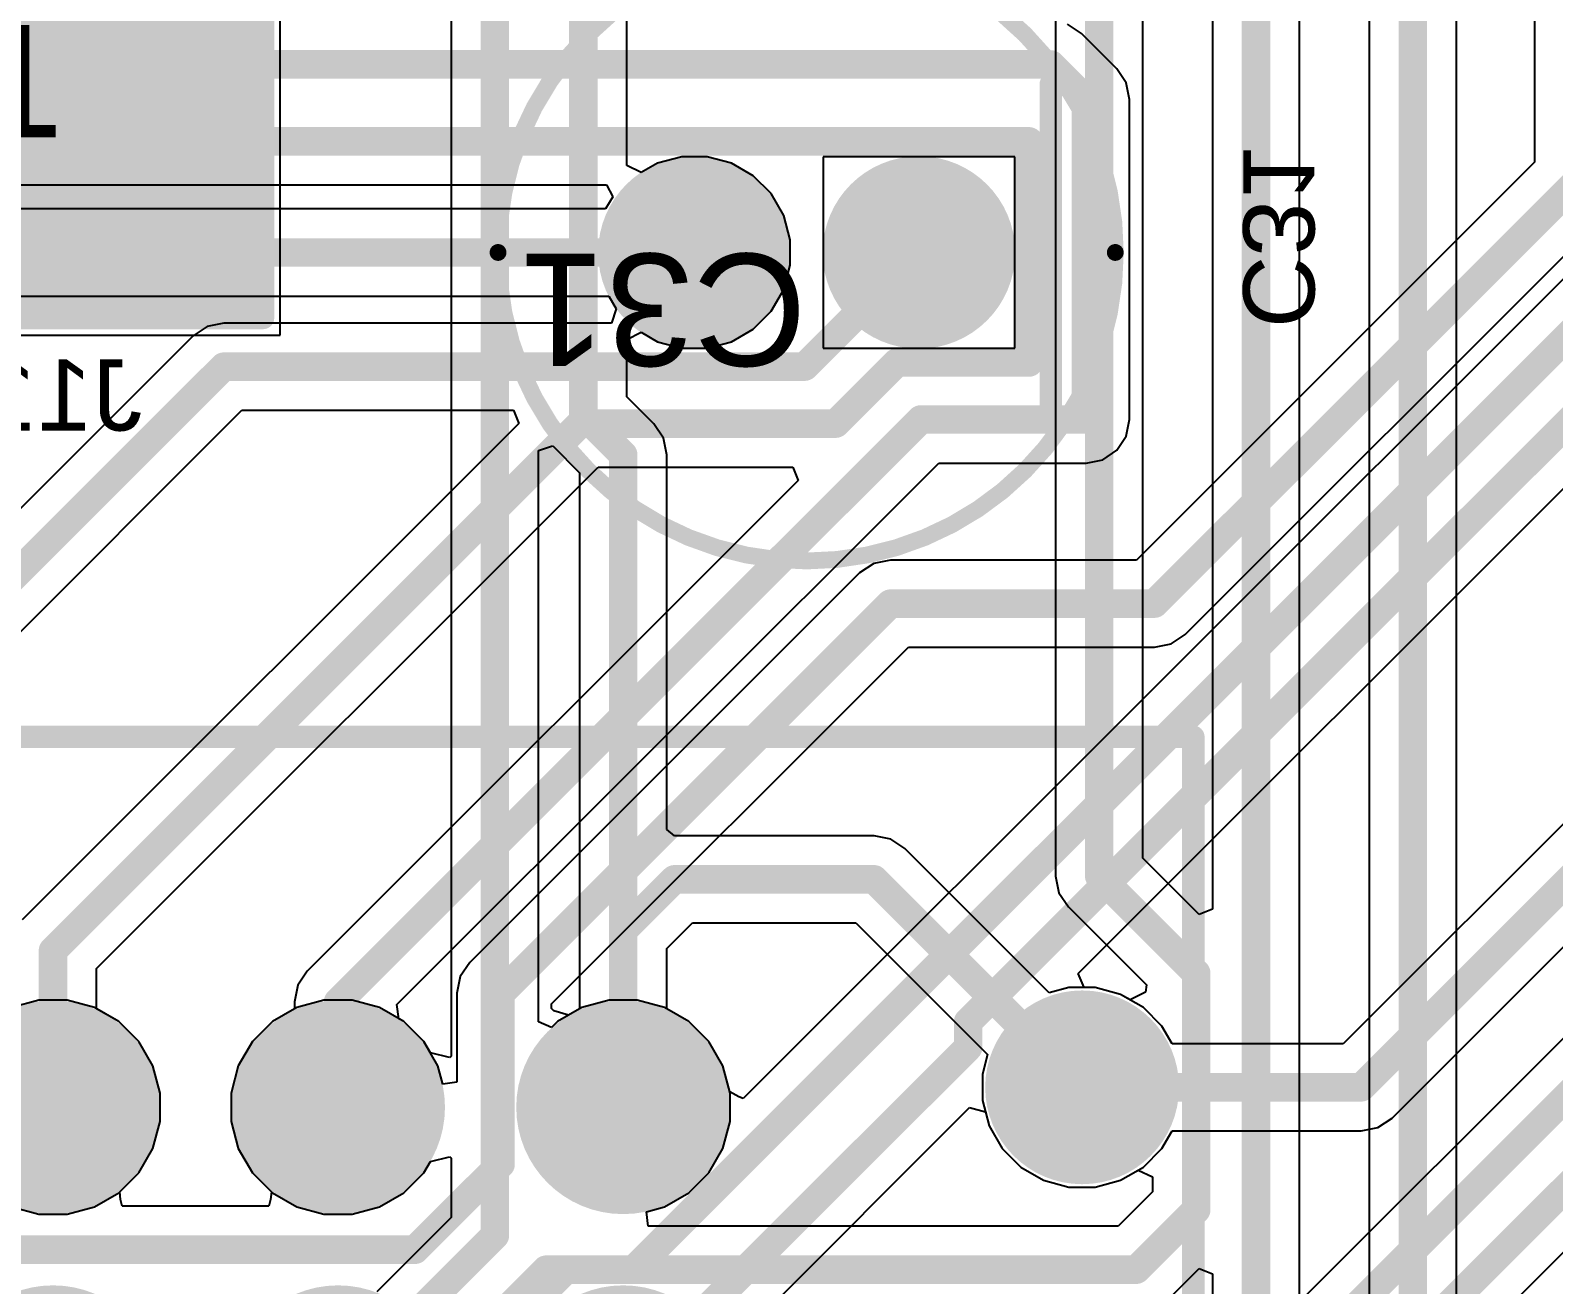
# Model space of a CAD drawing. Header units: inches. Extents: x -8.09 to -2.28, y -0.1 to 6.11.
# Drawn here: x -5.033 to -4.499, y 0.783 to 1.223 of the extents above; entities that cross this region are included whole.
import ezdxf

# ---------------------------------------------------------------- set-up
doc = ezdxf.new("R2010")
doc.units = ezdxf.units.IN
doc.header["$MEASUREMENT"] = 0
for name, color, linetype in [('BottomLayer', 5, 'Continuous'), ('BottomSolder', 6, 'Continuous'), ('InternalPlane1', 76, 'Continuous'), ('InternalPlane2', 16, 'Continuous'), ('Mechanical5', 56, 'Continuous'), ('MultiLayer', 9, 'Continuous'), ('PadHoleLayer', 156, 'Continuous'), ('TopLayer', 1, 'Continuous'), ('TopOverlay', 2, 'Continuous'), ('TopPaste', 8, 'Continuous'), ('TopSolder', 216, 'Continuous'), ('ViaHoleLayer', 16, 'Continuous')]:
    doc.layers.add(name, color=color, linetype=linetype)
doc.styles.add('Arial', font='', dxfattribs={"height": 0.2})
doc.styles.get('Arial').set_extended_font_data('Arial')

# ---------------------------------------------------------------- blocks, each defined once
blk = doc.blocks.new('TECO_5103309_1_V_95')
at = {"layer": 'BottomLayer'}
h = blk.add_hatch(color=5, dxfattribs=at)
edge = h.paths.add_edge_path()
edge.add_arc((-0.2, 0.05), 0.02756, 0, 360)
h = blk.add_hatch(color=5, dxfattribs=at)
edge = h.paths.add_edge_path()
edge.add_arc((-0.1, 0.05), 0.02756, 0, 360)
h = blk.add_hatch(color=5, dxfattribs=at)
edge = h.paths.add_edge_path()
edge.add_arc((0, 0.05), 0.02756, 0, 360)
h = blk.add_hatch(color=5, dxfattribs=at)
edge = h.paths.add_edge_path()
edge.add_arc((0.1, 0.05), 0.02756, 0, 360)
blk.add_hatch(color=5, dxfattribs=at).paths.add_polyline_path([(0.17244, 0.07756), (0.22756, 0.07756), (0.22756, 0.02244), (0.17244, 0.02244)])
h = blk.add_hatch(color=5, dxfattribs=at)
edge = h.paths.add_edge_path()
edge.add_arc((-0.2, -0.05), 0.02756, 0, 360)
h = blk.add_hatch(color=5, dxfattribs=at)
edge = h.paths.add_edge_path()
edge.add_arc((-0.1, -0.05), 0.02756, 0, 360)
h = blk.add_hatch(color=5, dxfattribs=at)
edge = h.paths.add_edge_path()
edge.add_arc((0, -0.05), 0.02756, 0, 360)
h = blk.add_hatch(color=5, dxfattribs=at)
edge = h.paths.add_edge_path()
edge.add_arc((0.1, -0.05), 0.02756, 0, 360)
h = blk.add_hatch(color=5, dxfattribs=at)
edge = h.paths.add_edge_path()
edge.add_arc((0.2, -0.05), 0.02756, 0, 360)
at = {"layer": 'BottomSolder'}
h = blk.add_hatch(color=6, dxfattribs=at)
edge = h.paths.add_edge_path()
edge.add_arc((-0.2, 0.05), 0.03156, 0, 360)
h = blk.add_hatch(color=6, dxfattribs=at)
edge = h.paths.add_edge_path()
edge.add_arc((-0.1, 0.05), 0.03156, 0, 360)
h = blk.add_hatch(color=6, dxfattribs=at)
edge = h.paths.add_edge_path()
edge.add_arc((0, 0.05), 0.03156, 0, 360)
h = blk.add_hatch(color=6, dxfattribs=at)
edge = h.paths.add_edge_path()
edge.add_arc((0.1, 0.05), 0.03156, 0, 360)
blk.add_hatch(color=6, dxfattribs=at).paths.add_polyline_path([(0.16844, 0.08156), (0.23156, 0.08156), (0.23156, 0.01844), (0.16844, 0.01844)])
h = blk.add_hatch(color=6, dxfattribs=at)
edge = h.paths.add_edge_path()
edge.add_arc((-0.2, -0.05), 0.03156, 0, 360)
h = blk.add_hatch(color=6, dxfattribs=at)
edge = h.paths.add_edge_path()
edge.add_arc((-0.1, -0.05), 0.03156, 0, 360)
h = blk.add_hatch(color=6, dxfattribs=at)
edge = h.paths.add_edge_path()
edge.add_arc((0, -0.05), 0.03156, 0, 360)
h = blk.add_hatch(color=6, dxfattribs=at)
edge = h.paths.add_edge_path()
edge.add_arc((0.1, -0.05), 0.03156, 0, 360)
h = blk.add_hatch(color=6, dxfattribs=at)
edge = h.paths.add_edge_path()
edge.add_arc((0.2, -0.05), 0.03156, 0, 360)
at = {"layer": 'InternalPlane1'}
h = blk.add_hatch(color=76, dxfattribs=at)
edge = h.paths.add_edge_path()
edge.add_arc((-0.2, 0.05), 0.0375, 0, 360)
h = blk.add_hatch(color=76, dxfattribs=at)
edge = h.paths.add_edge_path()
edge.add_arc((-0.1, 0.05), 0.0375, 0, 360)
h = blk.add_hatch(color=76, dxfattribs=at)
edge = h.paths.add_edge_path()
edge.add_arc((0, 0.05), 0.0375, 0, 360)
h = blk.add_hatch(color=76, dxfattribs=at)
edge = h.paths.add_edge_path()
edge.add_arc((0.1, 0.05), 0.0375, 0, 360)
h = blk.add_hatch(color=76, dxfattribs=at)
edge = h.paths.add_edge_path()
edge.add_arc((0.2, 0.05), 0.0375, 0, 360)
h = blk.add_hatch(color=76, dxfattribs=at)
edge = h.paths.add_edge_path()
edge.add_arc((-0.2, -0.05), 0.0375, 0, 360)
h = blk.add_hatch(color=76, dxfattribs=at)
edge = h.paths.add_edge_path()
edge.add_arc((-0.1, -0.05), 0.0375, 0, 360)
h = blk.add_hatch(color=76, dxfattribs=at)
edge = h.paths.add_edge_path()
edge.add_arc((0, -0.05), 0.0375, 0, 360)
h = blk.add_hatch(color=76, dxfattribs=at)
edge = h.paths.add_edge_path()
edge.add_arc((0.2, -0.05), 0.0375, 0, 360)
at = {"layer": 'InternalPlane2'}
h = blk.add_hatch(color=16, dxfattribs=at)
edge = h.paths.add_edge_path()
edge.add_arc((-0.2, 0.05), 0.0375, 0, 360)
h = blk.add_hatch(color=16, dxfattribs=at)
edge = h.paths.add_edge_path()
edge.add_arc((-0.1, 0.05), 0.0375, 0, 360)
h = blk.add_hatch(color=16, dxfattribs=at)
edge = h.paths.add_edge_path()
edge.add_arc((0, 0.05), 0.0375, 0, 360)
h = blk.add_hatch(color=16, dxfattribs=at)
edge = h.paths.add_edge_path()
edge.add_arc((0.1, 0.05), 0.0375, 0, 360)
h = blk.add_hatch(color=16, dxfattribs=at)
edge = h.paths.add_edge_path()
edge.add_arc((0.2, 0.05), 0.0375, 0, 360)
h = blk.add_hatch(color=16, dxfattribs=at)
edge = h.paths.add_edge_path()
edge.add_arc((-0.2, -0.05), 0.0375, 0, 360)
h = blk.add_hatch(color=16, dxfattribs=at)
edge = h.paths.add_edge_path()
edge.add_arc((-0.1, -0.05), 0.0375, 0, 360)
h = blk.add_hatch(color=16, dxfattribs=at)
edge = h.paths.add_edge_path()
edge.add_arc((0, -0.05), 0.0375, 0, 360)
h = blk.add_hatch(color=16, dxfattribs=at)
edge = h.paths.add_edge_path()
edge.add_arc((0.2, -0.05), 0.0375, 0, 360)
at = {"layer": 'MultiLayer'}
h = blk.add_hatch(color=9, dxfattribs=at)
edge = h.paths.add_edge_path()
edge.add_arc((-0.2, 0.05), 0.02756, 0, 360)
h = blk.add_hatch(color=9, dxfattribs=at)
edge = h.paths.add_edge_path()
edge.add_arc((-0.1, 0.05), 0.02756, 0, 360)
h = blk.add_hatch(color=9, dxfattribs=at)
edge = h.paths.add_edge_path()
edge.add_arc((0, 0.05), 0.02756, 0, 360)
h = blk.add_hatch(color=9, dxfattribs=at)
edge = h.paths.add_edge_path()
edge.add_arc((0.1, 0.05), 0.02756, 0, 360)
blk.add_hatch(color=9, dxfattribs=at).paths.add_polyline_path([(0.17244, 0.07756), (0.22756, 0.07756), (0.22756, 0.02244), (0.17244, 0.02244)])
h = blk.add_hatch(color=9, dxfattribs=at)
edge = h.paths.add_edge_path()
edge.add_arc((-0.2, -0.05), 0.02756, 0, 360)
h = blk.add_hatch(color=9, dxfattribs=at)
edge = h.paths.add_edge_path()
edge.add_arc((-0.1, -0.05), 0.02756, 0, 360)
h = blk.add_hatch(color=9, dxfattribs=at)
edge = h.paths.add_edge_path()
edge.add_arc((0, -0.05), 0.02756, 0, 360)
h = blk.add_hatch(color=9, dxfattribs=at)
edge = h.paths.add_edge_path()
edge.add_arc((0.1, -0.05), 0.02756, 0, 360)
h = blk.add_hatch(color=9, dxfattribs=at)
edge = h.paths.add_edge_path()
edge.add_arc((0.2, -0.05), 0.02756, 0, 360)
at = {"layer": 'PadHoleLayer'}
h = blk.add_hatch(color=156, dxfattribs=at)
edge = h.paths.add_edge_path()
edge.add_arc((-0.2, 0.05), 0.0175, 0, 360)
h = blk.add_hatch(color=156, dxfattribs=at)
edge = h.paths.add_edge_path()
edge.add_arc((-0.1, 0.05), 0.0175, 0, 360)
h = blk.add_hatch(color=156, dxfattribs=at)
edge = h.paths.add_edge_path()
edge.add_arc((0, 0.05), 0.0175, 0, 360)
h = blk.add_hatch(color=156, dxfattribs=at)
edge = h.paths.add_edge_path()
edge.add_arc((0.1, 0.05), 0.0175, 0, 360)
h = blk.add_hatch(color=156, dxfattribs=at)
edge = h.paths.add_edge_path()
edge.add_arc((0.2, 0.05), 0.0175, 0, 360)
h = blk.add_hatch(color=156, dxfattribs=at)
edge = h.paths.add_edge_path()
edge.add_arc((-0.2, -0.05), 0.0175, 0, 360)
h = blk.add_hatch(color=156, dxfattribs=at)
edge = h.paths.add_edge_path()
edge.add_arc((-0.1, -0.05), 0.0175, 0, 360)
h = blk.add_hatch(color=156, dxfattribs=at)
edge = h.paths.add_edge_path()
edge.add_arc((0, -0.05), 0.0175, 0, 360)
h = blk.add_hatch(color=156, dxfattribs=at)
edge = h.paths.add_edge_path()
edge.add_arc((0.1, -0.05), 0.0175, 0, 360)
h = blk.add_hatch(color=156, dxfattribs=at)
edge = h.paths.add_edge_path()
edge.add_arc((0.2, -0.05), 0.0175, 0, 360)
at = {"layer": 'TopLayer'}
h = blk.add_hatch(color=1, dxfattribs=at)
edge = h.paths.add_edge_path()
edge.add_arc((-0.2, 0.05), 0.02756, 0, 360)
h = blk.add_hatch(color=1, dxfattribs=at)
edge = h.paths.add_edge_path()
edge.add_arc((-0.1, 0.05), 0.02756, 0, 360)
h = blk.add_hatch(color=1, dxfattribs=at)
edge = h.paths.add_edge_path()
edge.add_arc((0, 0.05), 0.02756, 0, 360)
h = blk.add_hatch(color=1, dxfattribs=at)
edge = h.paths.add_edge_path()
edge.add_arc((0.1, 0.05), 0.02756, 0, 360)
blk.add_hatch(color=1, dxfattribs=at).paths.add_polyline_path([(0.17244, 0.07756), (0.22756, 0.07756), (0.22756, 0.02244), (0.17244, 0.02244)])
h = blk.add_hatch(color=1, dxfattribs=at)
edge = h.paths.add_edge_path()
edge.add_arc((-0.2, -0.05), 0.02756, 0, 360)
h = blk.add_hatch(color=1, dxfattribs=at)
edge = h.paths.add_edge_path()
edge.add_arc((-0.1, -0.05), 0.02756, 0, 360)
h = blk.add_hatch(color=1, dxfattribs=at)
edge = h.paths.add_edge_path()
edge.add_arc((0, -0.05), 0.02756, 0, 360)
h = blk.add_hatch(color=1, dxfattribs=at)
edge = h.paths.add_edge_path()
edge.add_arc((0.1, -0.05), 0.02756, 0, 360)
h = blk.add_hatch(color=1, dxfattribs=at)
edge = h.paths.add_edge_path()
edge.add_arc((0.2, -0.05), 0.02756, 0, 360)
at = {"layer": 'TopSolder'}
h = blk.add_hatch(color=216, dxfattribs=at)
edge = h.paths.add_edge_path()
edge.add_arc((-0.2, 0.05), 0.03156, 0, 360)
h = blk.add_hatch(color=216, dxfattribs=at)
edge = h.paths.add_edge_path()
edge.add_arc((-0.1, 0.05), 0.03156, 0, 360)
h = blk.add_hatch(color=216, dxfattribs=at)
edge = h.paths.add_edge_path()
edge.add_arc((0, 0.05), 0.03156, 0, 360)
h = blk.add_hatch(color=216, dxfattribs=at)
edge = h.paths.add_edge_path()
edge.add_arc((0.1, 0.05), 0.03156, 0, 360)
blk.add_hatch(color=216, dxfattribs=at).paths.add_polyline_path([(0.16844, 0.08156), (0.23156, 0.08156), (0.23156, 0.01844), (0.16844, 0.01844)])
h = blk.add_hatch(color=216, dxfattribs=at)
edge = h.paths.add_edge_path()
edge.add_arc((-0.2, -0.05), 0.03156, 0, 360)
h = blk.add_hatch(color=216, dxfattribs=at)
edge = h.paths.add_edge_path()
edge.add_arc((-0.1, -0.05), 0.03156, 0, 360)
h = blk.add_hatch(color=216, dxfattribs=at)
edge = h.paths.add_edge_path()
edge.add_arc((0, -0.05), 0.03156, 0, 360)
h = blk.add_hatch(color=216, dxfattribs=at)
edge = h.paths.add_edge_path()
edge.add_arc((0.1, -0.05), 0.03156, 0, 360)
h = blk.add_hatch(color=216, dxfattribs=at)
edge = h.paths.add_edge_path()
edge.add_arc((0.2, -0.05), 0.03156, 0, 360)
at = {"layer": 'InternalPlane1'}
for points in [[(0.07811, -0.01357, 0.01, 0.01, -0.277325), (0.12189, -0.01357, 0.01, 0.01, 0)], [(0.06357, -0.07189, 0.01, 0.01, -0.277325), (0.06357, -0.02811, 0.01, 0.01, 0)], [(0.13643, -0.02811, 0.01, 0.01, -0.277325), (0.13643, -0.07189, 0.01, 0.01, 0)], [(0.12189, -0.08643, 0.01, 0.01, -0.277325), (0.07811, -0.08643, 0.01, 0.01, 0)]]:
    blk.add_lwpolyline(points, format="xyseb", dxfattribs=at)
for points in [[(0.07561, -0.01357, 0.005, 0.005, 1), (0.08061, -0.01357, 0.005, 0.005, 1)], [(0.11939, -0.01357, 0.005, 0.005, 1), (0.12439, -0.01357, 0.005, 0.005, 1)], [(0.06107, -0.02811, 0.005, 0.005, 1), (0.06607, -0.02811, 0.005, 0.005, 1)], [(0.13393, -0.02811, 0.005, 0.005, 1), (0.13893, -0.02811, 0.005, 0.005, 1)], [(0.06107, -0.07189, 0.005, 0.005, 1), (0.06607, -0.07189, 0.005, 0.005, 1)], [(0.13393, -0.07189, 0.005, 0.005, 1), (0.13893, -0.07189, 0.005, 0.005, 1)], [(0.07561, -0.08643, 0.005, 0.005, 1), (0.08061, -0.08643, 0.005, 0.005, 1)], [(0.11939, -0.08643, 0.005, 0.005, 1), (0.12439, -0.08643, 0.005, 0.005, 1)]]:
    blk.add_lwpolyline(points, format="xyseb", close=True, dxfattribs=at)
at = {"layer": 'InternalPlane2'}
for points in [[(0.07811, -0.01357, 0.01, 0.01, -0.277325), (0.12189, -0.01357, 0.01, 0.01, 0)], [(0.06357, -0.07189, 0.01, 0.01, -0.277325), (0.06357, -0.02811, 0.01, 0.01, 0)], [(0.13643, -0.02811, 0.01, 0.01, -0.277325), (0.13643, -0.07189, 0.01, 0.01, 0)], [(0.12189, -0.08643, 0.01, 0.01, -0.277325), (0.07811, -0.08643, 0.01, 0.01, 0)]]:
    blk.add_lwpolyline(points, format="xyseb", dxfattribs=at)
for points in [[(0.07561, -0.01357, 0.005, 0.005, 1), (0.08061, -0.01357, 0.005, 0.005, 1)], [(0.11939, -0.01357, 0.005, 0.005, 1), (0.12439, -0.01357, 0.005, 0.005, 1)], [(0.06107, -0.02811, 0.005, 0.005, 1), (0.06607, -0.02811, 0.005, 0.005, 1)], [(0.13393, -0.02811, 0.005, 0.005, 1), (0.13893, -0.02811, 0.005, 0.005, 1)], [(0.06107, -0.07189, 0.005, 0.005, 1), (0.06607, -0.07189, 0.005, 0.005, 1)], [(0.13393, -0.07189, 0.005, 0.005, 1), (0.13893, -0.07189, 0.005, 0.005, 1)], [(0.07561, -0.08643, 0.005, 0.005, 1), (0.08061, -0.08643, 0.005, 0.005, 1)], [(0.11939, -0.08643, 0.005, 0.005, 1), (0.12439, -0.08643, 0.005, 0.005, 1)]]:
    blk.add_lwpolyline(points, format="xyseb", close=True, dxfattribs=at)
at = {"layer": 'TopOverlay'}
for points in [[(0.20492, 0.20559, 0.00984, 0.00984, 1), (0.19508, 0.20559, 0.00984, 0.00984, 1)], [(0.19262, 0.20559, 0.00492, 0.00492, 1), (0.19754, 0.20559, 0.00492, 0.00492, 1)], [(0.20246, 0.20559, 0.00492, 0.00492, 1), (0.20738, 0.20559, 0.00492, 0.00492, 1)], [(-0.40197, 0.18, 0.00394, 0.00394, 1), (-0.39803, 0.18, 0.00394, 0.00394, 1)], [(-0.40197, 0.18, 0.00394, 0.00394, 1), (-0.39803, 0.18, 0.00394, 0.00394, 1)], [(0.39803, 0.18, 0.00394, 0.00394, 1), (0.40197, 0.18, 0.00394, 0.00394, 1)], [(0.39803, 0.18, 0.00394, 0.00394, 1), (0.40197, 0.18, 0.00394, 0.00394, 1)], [(-0.40197, -0.18, 0.00394, 0.00394, 1), (-0.39803, -0.18, 0.00394, 0.00394, 1)], [(-0.40197, -0.18, 0.00394, 0.00394, 1), (-0.39803, -0.18, 0.00394, 0.00394, 1)], [(0.39803, -0.18, 0.00394, 0.00394, 1), (0.40197, -0.18, 0.00394, 0.00394, 1)], [(0.39803, -0.18, 0.00394, 0.00394, 1), (0.40197, -0.18, 0.00394, 0.00394, 1)]]:
    blk.add_lwpolyline(points, format="xyseb", close=True, dxfattribs=at)
for points in [[(-0.4, 0.18, 0.00787, 0.00787, 0), (-0.4, -0.18, 0.00787, 0.00787, 0)], [(0.4, 0.18, 0.00787, 0.00787, 0), (-0.4, 0.18, 0.00787, 0.00787, 0)], [(0.4, 0.18, 0.00787, 0.00787, 0), (0.4, -0.18, 0.00787, 0.00787, 0)], [(0.4, -0.18, 0.00787, 0.00787, 0), (-0.4, -0.18, 0.00787, 0.00787, 0)]]:
    blk.add_lwpolyline(points, format="xyseb", dxfattribs=at)
blk = doc.blocks.new('FP_S1911_46R_MFG_109')
at = {"layer": 'TopLayer'}
for points in [[(-0.15472, 0.05906), (-0.05709, 0.05906), (-0.05709, -0.05906), (-0.15472, -0.05906)], [(0.05709, 0.05906), (0.15472, 0.05906), (0.15472, -0.05906), (0.05709, -0.05906)]]:
    blk.add_hatch(color=1, dxfattribs=at).paths.add_polyline_path(points)
at = {"layer": 'TopPaste'}
for points in [[(-0.15472, 0.05906), (-0.05709, 0.05906), (-0.05709, -0.05906), (-0.15472, -0.05906)], [(0.05709, 0.05906), (0.15472, 0.05906), (0.15472, -0.05906), (0.05709, -0.05906)]]:
    blk.add_hatch(color=8, dxfattribs=at).paths.add_polyline_path(points)
at = {"layer": 'TopSolder'}
for points in [[(-0.15472, 0.05906), (-0.05709, 0.05906), (-0.05709, -0.05906), (-0.15472, -0.05906)], [(0.05709, 0.05906), (0.15472, 0.05906), (0.15472, -0.05906), (0.05709, -0.05906)]]:
    blk.add_hatch(color=216, dxfattribs=at).paths.add_polyline_path(points)
at = {"layer": 'Mechanical5'}
for points in [[(-0.15866, 0.06299, 0.00787, 0.00787, 0), (0.15866, 0.06299, 0.00787, 0.00787, 0)], [(-0.15866, -0.06299, 0.00787, 0.00787, 0), (-0.15866, 0.06299, 0.00787, 0.00787, 0)], [(0.15866, -0.06299, 0.00787, 0.00787, 0), (0.15866, 0.06299, 0.00787, 0.00787, 0)], [(-0.15866, -0.06299, 0.00787, 0.00787, 0), (0.15866, -0.06299, 0.00787, 0.00787, 0)]]:
    blk.add_lwpolyline(points, format="xyseb", dxfattribs=at)
for points in [[(-0.16063, 0.06299, 0.00394, 0.00394, 1), (-0.15669, 0.06299, 0.00394, 0.00394, 1)], [(-0.16063, 0.06299, 0.00394, 0.00394, 1), (-0.15669, 0.06299, 0.00394, 0.00394, 1)], [(0.15669, 0.06299, 0.00394, 0.00394, 1), (0.16063, 0.06299, 0.00394, 0.00394, 1)], [(0.15669, 0.06299, 0.00394, 0.00394, 1), (0.16063, 0.06299, 0.00394, 0.00394, 1)], [(-0.16063, -0.06299, 0.00394, 0.00394, 1), (-0.15669, -0.06299, 0.00394, 0.00394, 1)], [(-0.16063, -0.06299, 0.00394, 0.00394, 1), (-0.15669, -0.06299, 0.00394, 0.00394, 1)], [(0.15669, -0.06299, 0.00394, 0.00394, 1), (0.16063, -0.06299, 0.00394, 0.00394, 1)], [(0.15669, -0.06299, 0.00394, 0.00394, 1), (0.16063, -0.06299, 0.00394, 0.00394, 1)]]:
    blk.add_lwpolyline(points, format="xyseb", close=True, dxfattribs=at)
at = {"layer": 'TopOverlay'}
for points in [[(-0.04232, 0.05138, 0.00787, 0.00787, 0), (0.04232, 0.05138, 0.00787, 0.00787, 0)], [(-0.04232, -0.05138, 0.00787, 0.00787, 0), (0.04232, -0.05138, 0.00787, 0.00787, 0)]]:
    blk.add_lwpolyline(points, format="xyseb", dxfattribs=at)
for points in [[(-0.04429, 0.05138, 0.00394, 0.00394, 1), (-0.04035, 0.05138, 0.00394, 0.00394, 1)], [(0.04035, 0.05138, 0.00394, 0.00394, 1), (0.04429, 0.05138, 0.00394, 0.00394, 1)], [(-0.04429, -0.05138, 0.00394, 0.00394, 1), (-0.04035, -0.05138, 0.00394, 0.00394, 1)], [(0.04035, -0.05138, 0.00394, 0.00394, 1), (0.04429, -0.05138, 0.00394, 0.00394, 1)]]:
    blk.add_lwpolyline(points, format="xyseb", close=True, dxfattribs=at)
at = {"layer": 'Mechanical5', "style": 'Arial'}
blk.add_text('J11', height=0.03937, rotation=360, dxfattribs=at).set_placement((-0.00007, 0.00044))
blk = doc.blocks.new('FP_RAD_TH_D_5_0_5_L_11_1_MFG_136')
at = {"layer": 'BottomLayer'}
blk.add_hatch(color=5, dxfattribs=at).paths.add_polyline_path([(-0.06299, 0.02362), (-0.01575, 0.02362), (-0.01575, -0.02362), (-0.06299, -0.02362)])
h = blk.add_hatch(color=5, dxfattribs=at)
edge = h.paths.add_edge_path()
edge.add_arc((0.03937, 0), 0.02362, 0, 360)
at = {"layer": 'BottomSolder'}
blk.add_hatch(color=6, dxfattribs=at).paths.add_polyline_path([(-0.06299, 0.02362), (-0.01575, 0.02362), (-0.01575, -0.02362), (-0.06299, -0.02362)])
h = blk.add_hatch(color=6, dxfattribs=at)
edge = h.paths.add_edge_path()
edge.add_arc((0.03937, 0), 0.02362, 0, 360)
at = {"layer": 'InternalPlane1'}
h = blk.add_hatch(color=76, dxfattribs=at)
edge = h.paths.add_edge_path()
edge.add_arc((-0.03937, 0), 0.03378, 0, 360)
h = blk.add_hatch(color=76, dxfattribs=at)
edge = h.paths.add_edge_path()
edge.add_arc((0.03937, 0), 0.03378, 0, 360)
at = {"layer": 'InternalPlane2'}
h = blk.add_hatch(color=16, dxfattribs=at)
edge = h.paths.add_edge_path()
edge.add_arc((-0.03937, 0), 0.03378, 0, 360)
h = blk.add_hatch(color=16, dxfattribs=at)
edge = h.paths.add_edge_path()
edge.add_arc((0.03937, 0), 0.03378, 0, 360)
at = {"layer": 'MultiLayer'}
blk.add_hatch(color=9, dxfattribs=at).paths.add_polyline_path([(-0.06299, 0.02362), (-0.01575, 0.02362), (-0.01575, -0.02362), (-0.06299, -0.02362)])
h = blk.add_hatch(color=9, dxfattribs=at)
edge = h.paths.add_edge_path()
edge.add_arc((0.03937, 0), 0.02362, 0, 360)
at = {"layer": 'PadHoleLayer'}
h = blk.add_hatch(color=156, dxfattribs=at)
edge = h.paths.add_edge_path()
edge.add_arc((-0.03937, 0), 0.01378, 0, 360)
h = blk.add_hatch(color=156, dxfattribs=at)
edge = h.paths.add_edge_path()
edge.add_arc((0.03937, 0), 0.01378, 0, 360)
at = {"layer": 'TopLayer'}
blk.add_hatch(color=1, dxfattribs=at).paths.add_polyline_path([(-0.06299, 0.02362), (-0.01575, 0.02362), (-0.01575, -0.02362), (-0.06299, -0.02362)])
h = blk.add_hatch(color=1, dxfattribs=at)
edge = h.paths.add_edge_path()
edge.add_arc((0.03937, 0), 0.02362, 0, 360)
at = {"layer": 'TopSolder'}
blk.add_hatch(color=216, dxfattribs=at).paths.add_polyline_path([(-0.06299, 0.02362), (-0.01575, 0.02362), (-0.01575, -0.02362), (-0.06299, -0.02362)])
h = blk.add_hatch(color=216, dxfattribs=at)
edge = h.paths.add_edge_path()
edge.add_arc((0.03937, 0), 0.02362, 0, 360)
at = {"layer": 'TopOverlay'}
for points in [[(0.10827, 0, 0.00591, 0.00591, 1), (-0.10827, 0, 0.00591, 0.00591, 1)], [(-0.0876, 0.05906, 0.00394, 0.00394, 1), (-0.08366, 0.05906, 0.00394, 0.00394, 1)], [(-0.10974, 0, 0.00295, 0.00295, 1), (-0.10679, 0, 0.00295, 0.00295, 1)], [(0.10679, 0, 0.00295, 0.00295, 1), (0.10974, 0, 0.00295, 0.00295, 1)], [(-0.0876, -0.05906, 0.00394, 0.00394, 1), (-0.08366, -0.05906, 0.00394, 0.00394, 1)]]:
    blk.add_lwpolyline(points, format="xyseb", close=True, dxfattribs=at)
blk.add_lwpolyline([(-0.08563, 0.05906, 0.00787, 0.00787, 0), (-0.08563, -0.05906, 0.00787, 0.00787, 0)], format="xyseb", dxfattribs=at)
at = {"layer": 'Mechanical5', "style": 'Arial'}
blk.add_text('C31', height=0.03937, dxfattribs=at).set_placement((0, 0.00044))

msp = doc.modelspace()

# ---------------------------------------------------------------- hatches: boundary and pattern name
at = {"layer": 'BottomLayer'}
h = msp.add_hatch(color=5, dxfattribs=at)
edge = h.paths.add_edge_path()
edge.add_arc((-4.664, 0.852), 0.025, 0, 360)
at = {"layer": 'BottomSolder'}
h = msp.add_hatch(color=6, dxfattribs=at)
edge = h.paths.add_edge_path()
edge.add_arc((-4.664, 0.852), 0.029, 0, 360)
at = {"layer": 'InternalPlane1'}
h = msp.add_hatch(color=76, dxfattribs=at)
edge = h.paths.add_edge_path()
edge.add_arc((-4.664, 0.852), 0.034, 0, 360)
at = {"layer": 'InternalPlane2'}
h = msp.add_hatch(color=16, dxfattribs=at)
edge = h.paths.add_edge_path()
edge.add_arc((-4.664, 0.852), 0.034, 0, 360)
at = {"layer": 'TopLayer'}
h = msp.add_hatch(color=1, dxfattribs=at)
edge = h.paths.add_edge_path()
edge.add_arc((-4.664, 0.852), 0.025, 0, 360)
at = {"layer": 'TopSolder'}
h = msp.add_hatch(color=216, dxfattribs=at)
edge = h.paths.add_edge_path()
edge.add_arc((-4.664, 0.852), 0.029, 0, 360)
at = {"layer": 'ViaHoleLayer'}
h = msp.add_hatch(color=16, dxfattribs=at)
edge = h.paths.add_edge_path()
edge.add_arc((-4.664, 0.852), 0.014, 0, 360)

# ---------------------------------------------------------------- linework, layer by layer
at = {"layer": 'BottomLayer'}
for p, q in [((-4.50529, 1.33114), (-4.50529, 1.17671)), ((-4.307, 1.32398), (-4.78291, 0.84807)), ((-4.66419, 1.22181), (-4.66915, 1.22513)), ((-4.65182, 1.20945), (-4.66419, 1.22181)), ((-4.64851, 1.20449), (-4.65182, 1.20945)), ((-4.64734, 1.19864), (-4.64851, 1.20449)), ((-4.64734, 1.08638), (-4.64734, 1.19864)), ((-4.50529, 1.17671), (-4.64496, 1.03705)), ((-5.454, 1.16871), (-4.83083, 1.16871)), ((-4.83083, 1.16871), (-4.82862, 1.16449)), ((-4.83114, 1.16029), (-5.78173, 1.16029)), ((-4.82862, 1.16449), (-4.83114, 1.16029)), ((-4.62781, 1.01094), (-4.47919, 1.15956)), ((-5.75654, 1.12971), (-4.82999, 1.12971)), ((-4.82999, 1.12971), (-4.82741, 1.12523)), ((-4.82741, 1.12523), (-4.82911, 1.12023)), ((-4.97092, 1.11906), (-4.97588, 1.11575)), ((-4.96507, 1.12023), (-4.97092, 1.11906)), ((-4.82911, 1.12023), (-4.96507, 1.12023)), ((-4.97588, 1.11575), (-5.21139, 0.88024)), ((-4.66537, 0.892), (-4.46367, 1.09371)), ((-5.18976, 0.85861), (-4.95873, 1.08964)), ((-4.86161, 1.08502), (-5.03581, 0.91081)), ((-4.95873, 1.08964), (-4.86352, 1.08964)), ((-4.86352, 1.08964), (-4.86161, 1.08502)), ((-4.64851, 1.08053), (-4.64734, 1.08638)), ((-4.65182, 1.07556), (-4.64851, 1.08053)), ((-4.65679, 1.07225), (-4.65182, 1.07556)), ((-5.00971, 0.89367), (-4.83373, 1.06964)), ((-4.90435, 0.88103), (-4.71429, 1.07108)), ((-4.83373, 1.06964), (-4.76552, 1.06964)), ((-4.76552, 1.06964), (-4.76361, 1.06502)), ((-4.71429, 1.07108), (-4.66264, 1.07108)), ((-4.66264, 1.07108), (-4.65679, 1.07225)), ((-4.76361, 1.06502), (-4.93581, 0.89281)), ((-4.73124, 1.03705), (-4.7371, 1.03589)), ((-4.64496, 1.03705), (-4.73124, 1.03705)), ((-4.74206, 1.03257), (-4.87881, 0.89581)), ((-4.7371, 1.03589), (-4.74206, 1.03257)), ((-4.41691, 1.02281), (-4.57243, 0.86729)), ((-4.63277, 1.00763), (-4.62781, 1.01094)), ((-4.8501, 0.88127), (-4.72491, 1.00646)), ((-4.72491, 1.00646), (-4.63862, 1.00646)), ((-4.63862, 1.00646), (-4.63277, 1.00763)), ((-4.55528, 0.84119), (-4.39976, 0.99671)), ((-4.3724, 0.99209), (-4.99424, 0.37025)), ((-4.97171, 0.31767), (-4.35067, 0.93871)), ((-5.00971, 0.87954), (-5.00971, 0.89367)), ((-4.93581, 0.89281), (-4.93913, 0.88785)), ((-4.87881, 0.89581), (-4.88213, 0.89085)), ((-4.93913, 0.88785), (-4.94029, 0.882)), ((-4.88213, 0.89085), (-4.88329, 0.885)), ((-4.6633, 0.887), (-4.66537, 0.892)), ((-4.65939, 0.887), (-4.6633, 0.887)), ((-4.65049, 0.88461), (-4.65939, 0.887)), ((-4.94029, 0.882), (-4.94029, 0.87954)), ((-4.88329, 0.885), (-4.88329, 0.85379)), ((-4.82994, 0.88256), (-4.8395, 0.88)), ((-4.82006, 0.88256), (-4.82994, 0.88256)), ((-4.8105, 0.88), (-4.82006, 0.88256)), ((-4.64251, 0.88001), (-4.65049, 0.88461)), ((-5.00194, 0.87505), (-5.00971, 0.87954)), ((-4.94029, 0.87954), (-4.94806, 0.87505)), ((-4.90369, 0.87607), (-4.90435, 0.88103)), ((-4.85017, 0.87961), (-4.8501, 0.88127)), ((-4.84936, 0.87879), (-4.85017, 0.87961)), ((-4.84414, 0.87732), (-4.84936, 0.87879)), ((-4.8395, 0.88), (-4.84414, 0.87732)), ((-4.80194, 0.87505), (-4.8105, 0.88)), ((-4.63599, 0.87349), (-4.64251, 0.88001)), ((-4.99495, 0.86806), (-5.00194, 0.87505)), ((-4.94806, 0.87505), (-4.95505, 0.86806)), ((-4.90194, 0.87505), (-4.90369, 0.87607)), ((-4.89495, 0.86806), (-4.90194, 0.87505)), ((-4.79495, 0.86806), (-4.80194, 0.87505)), ((-4.63242, 0.86729), (-4.63599, 0.87349)), ((-4.99, 0.8595), (-4.99495, 0.86806)), ((-4.95505, 0.86806), (-4.96, 0.8595)), ((-4.89, 0.8595), (-4.89495, 0.86806)), ((-4.79, 0.8595), (-4.79495, 0.86806)), ((-4.57243, 0.86729), (-4.63242, 0.86729)), ((-4.98744, 0.84994), (-4.99, 0.8595)), ((-4.96, 0.8595), (-4.96256, 0.84994)), ((-4.88829, 0.85313), (-4.89, 0.8595)), ((-4.78758, 0.85046), (-4.79, 0.8595)), ((-4.98744, 0.84006), (-4.98744, 0.84994)), ((-4.96256, 0.84994), (-4.96256, 0.84006)), ((-4.88329, 0.85379), (-4.88829, 0.85313)), ((-4.78442, 0.84869), (-4.78758, 0.85046)), ((-4.78976, 0.75861), (-4.7035, 0.84487)), ((-4.78291, 0.84807), (-4.78442, 0.84869)), ((-4.7035, 0.84487), (-4.69792, 0.84338)), ((-4.99, 0.8305), (-4.98744, 0.84006)), ((-4.96256, 0.84006), (-4.96, 0.8305)), ((-4.69792, 0.84338), (-4.69661, 0.83849)), ((-4.56024, 0.83787), (-4.55528, 0.84119)), ((-4.69661, 0.83849), (-4.69201, 0.83051)), ((-4.63599, 0.83051), (-4.63242, 0.83671)), ((-4.63242, 0.83671), (-4.56609, 0.83671)), ((-4.56609, 0.83671), (-4.56024, 0.83787)), ((-4.99495, 0.82194), (-4.99, 0.8305)), ((-4.96, 0.8305), (-4.95505, 0.82194)), ((-4.69201, 0.83051), (-4.68549, 0.82399)), ((-4.64251, 0.82399), (-4.63599, 0.83051)), ((-4.68549, 0.82399), (-4.67751, 0.81939)), ((-4.65049, 0.81939), (-4.64251, 0.82399)), ((-5.00159, 0.81529), (-4.99495, 0.82194)), ((-4.95505, 0.82194), (-4.94841, 0.81529)), ((-4.67751, 0.81939), (-4.66861, 0.817)), ((-4.65939, 0.817), (-4.65049, 0.81939)), ((-5.00133, 0.81268), (-5.00159, 0.81529)), ((-5.00069, 0.81029), (-5.00133, 0.81268)), ((-4.94867, 0.81268), (-4.94931, 0.81029)), ((-4.94841, 0.81529), (-4.94867, 0.81268)), ((-4.66861, 0.817), (-4.65939, 0.817)), ((-4.94931, 0.81029), (-5.00069, 0.81029))]:
    msp.add_line(p, q, dxfattribs=at)
for points in [[(-4.82134, 0.788, 0.01, 0.01, 0), (-4.28545, 1.32389, 0.01, 0.01, 0)], [(-5.411, 1.211, 0.01, 0.01, 0), (-4.675, 1.211, 0.01, 0.01, 0)], [(-4.675, 1.211, 0.01, 0.01, 0), (-4.66264, 1.19864, 0.01, 0.01, 0)], [(-4.66264, 1.08638, 0.01, 0.01, 0), (-4.66264, 1.19864, 0.01, 0.01, 0)], [(-5.454, 1.184, 0.01, 0.01, 0), (-4.68264, 1.184, 0.01, 0.01, 0)], [(-4.68264, 1.10638, 0.01, 0.01, 0), (-4.68264, 1.184, 0.01, 0.01, 0)], [(-4.63862, 1.02176, 0.01, 0.01, 0), (-4.49, 1.17038, 0.01, 0.01, 0)], [(-6.36, 1.145, 0.01, 0.01, 0), (-4.8, 1.145, 0.01, 0.01, 0)], [(-4.76133, 1.10493, 0.01, 0.01, 0), (-4.72126, 1.145, 0.01, 0.01, 0)], [(-4.75045, 1.08493, 0.01, 0.01, 0), (-4.729, 1.10638, 0.01, 0.01, 0)], [(-4.729, 1.10638, 0.01, 0.01, 0), (-4.68264, 1.10638, 0.01, 0.01, 0)], [(-4.704, 0.875, 0.01, 0.01, 0), (-4.47, 1.109, 0.01, 0.01, 0)], [(-5.225, 0.845, 0.01, 0.01, 0), (-4.96507, 1.10493, 0.01, 0.01, 0)], [(-4.96507, 1.10493, 0.01, 0.01, 0), (-4.76133, 1.10493, 0.01, 0.01, 0)], [(-5.025, 0.9, 0.01, 0.01, 0), (-4.84007, 1.08493, 0.01, 0.01, 0)], [(-4.925, 0.882, 0.01, 0.01, 0), (-4.72062, 1.08638, 0.01, 0.01, 0)], [(-4.84007, 1.08493, 0.01, 0.01, 0), (-4.75045, 1.08493, 0.01, 0.01, 0)], [(-4.72062, 1.08638, 0.01, 0.01, 0), (-4.66264, 1.08638, 0.01, 0.01, 0)], [(-4.868, 0.885, 0.01, 0.01, 0), (-4.73124, 1.02176, 0.01, 0.01, 0)], [(-4.73124, 1.02176, 0.01, 0.01, 0), (-4.63862, 1.02176, 0.01, 0.01, 0)], [(-4.56609, 0.852, 0.01, 0.01, 0), (-4.40609, 1.012, 0.01, 0.01, 0)], [(-4.9879, 0.35496, 0.01, 0.01, 0), (-4.35086, 0.992, 0.01, 0.01, 0)], [(-4.987, 0.324, 0.01, 0.01, 0), (-4.357, 0.954, 0.01, 0.01, 0)], [(-5.025, 0.845, 0.01, 0.01, 0), (-5.025, 0.9, 0.01, 0.01, 0)], [(-4.925, 0.845, 0.01, 0.01, 0), (-4.925, 0.882, 0.01, 0.01, 0)], [(-4.868, 0.825, 0.01, 0.01, 0), (-4.868, 0.885, 0.01, 0.01, 0)], [(-4.704, 0.866, 0.01, 0.01, 0), (-4.704, 0.875, 0.01, 0.01, 0)], [(-4.825, 0.745, 0.01, 0.01, 0), (-4.704, 0.866, 0.01, 0.01, 0)], [(-4.664, 0.852, 0.01, 0.01, 0), (-4.56609, 0.852, 0.01, 0.01, 0)], [(-4.898, 0.795, 0.01, 0.01, 0), (-4.868, 0.825, 0.01, 0.01, 0)], [(-6.826, 0.795, 0.01, 0.01, 0), (-4.898, 0.795, 0.01, 0.01, 0)], [(-4.875, 0.765, 0.01, 0.01, 0), (-4.852, 0.788, 0.01, 0.01, 0)], [(-4.852, 0.788, 0.01, 0.01, 0), (-4.82134, 0.788, 0.01, 0.01, 0)]]:
    msp.add_lwpolyline(points, format="xyseb", dxfattribs=at)
for points in [[(-4.6775, 1.211, 0.005, 0.005, 1), (-4.6725, 1.211, 0.005, 0.005, 1)], [(-4.6775, 1.211, 0.005, 0.005, 1), (-4.6725, 1.211, 0.005, 0.005, 1)], [(-4.66514, 1.19864, 0.005, 0.005, 1), (-4.66014, 1.19864, 0.005, 0.005, 1)], [(-4.66514, 1.19864, 0.005, 0.005, 1), (-4.66014, 1.19864, 0.005, 0.005, 1)], [(-4.68514, 1.184, 0.005, 0.005, 1), (-4.68014, 1.184, 0.005, 0.005, 1)], [(-4.68514, 1.184, 0.005, 0.005, 1), (-4.68014, 1.184, 0.005, 0.005, 1)], [(-4.8025, 1.145, 0.005, 0.005, 1), (-4.7975, 1.145, 0.005, 0.005, 1)], [(-4.72376, 1.145, 0.005, 0.005, 1), (-4.71876, 1.145, 0.005, 0.005, 1)], [(-4.7315, 1.10638, 0.005, 0.005, 1), (-4.7265, 1.10638, 0.005, 0.005, 1)], [(-4.7315, 1.10638, 0.005, 0.005, 1), (-4.7265, 1.10638, 0.005, 0.005, 1)], [(-4.68514, 1.10638, 0.005, 0.005, 1), (-4.68014, 1.10638, 0.005, 0.005, 1)], [(-4.68514, 1.10638, 0.005, 0.005, 1), (-4.68014, 1.10638, 0.005, 0.005, 1)], [(-4.96757, 1.10493, 0.005, 0.005, 1), (-4.96257, 1.10493, 0.005, 0.005, 1)], [(-4.96757, 1.10493, 0.005, 0.005, 1), (-4.96257, 1.10493, 0.005, 0.005, 1)], [(-4.76383, 1.10493, 0.005, 0.005, 1), (-4.75883, 1.10493, 0.005, 0.005, 1)], [(-4.76383, 1.10493, 0.005, 0.005, 1), (-4.75883, 1.10493, 0.005, 0.005, 1)], [(-4.84257, 1.08493, 0.005, 0.005, 1), (-4.83757, 1.08493, 0.005, 0.005, 1)], [(-4.84257, 1.08493, 0.005, 0.005, 1), (-4.83757, 1.08493, 0.005, 0.005, 1)], [(-4.75295, 1.08493, 0.005, 0.005, 1), (-4.74795, 1.08493, 0.005, 0.005, 1)], [(-4.75295, 1.08493, 0.005, 0.005, 1), (-4.74795, 1.08493, 0.005, 0.005, 1)], [(-4.72312, 1.08638, 0.005, 0.005, 1), (-4.71812, 1.08638, 0.005, 0.005, 1)], [(-4.72312, 1.08638, 0.005, 0.005, 1), (-4.71812, 1.08638, 0.005, 0.005, 1)], [(-4.66514, 1.08638, 0.005, 0.005, 1), (-4.66014, 1.08638, 0.005, 0.005, 1)], [(-4.66514, 1.08638, 0.005, 0.005, 1), (-4.66014, 1.08638, 0.005, 0.005, 1)], [(-4.73374, 1.02176, 0.005, 0.005, 1), (-4.72874, 1.02176, 0.005, 0.005, 1)], [(-4.73374, 1.02176, 0.005, 0.005, 1), (-4.72874, 1.02176, 0.005, 0.005, 1)], [(-4.64112, 1.02176, 0.005, 0.005, 1), (-4.63612, 1.02176, 0.005, 0.005, 1)], [(-4.64112, 1.02176, 0.005, 0.005, 1), (-4.63612, 1.02176, 0.005, 0.005, 1)], [(-5.0275, 0.9, 0.005, 0.005, 1), (-5.0225, 0.9, 0.005, 0.005, 1)], [(-5.0275, 0.9, 0.005, 0.005, 1), (-5.0225, 0.9, 0.005, 0.005, 1)], [(-4.9275, 0.882, 0.005, 0.005, 1), (-4.9225, 0.882, 0.005, 0.005, 1)], [(-4.9275, 0.882, 0.005, 0.005, 1), (-4.9225, 0.882, 0.005, 0.005, 1)], [(-4.8705, 0.885, 0.005, 0.005, 1), (-4.8655, 0.885, 0.005, 0.005, 1)], [(-4.8705, 0.885, 0.005, 0.005, 1), (-4.8655, 0.885, 0.005, 0.005, 1)], [(-4.7065, 0.875, 0.005, 0.005, 1), (-4.7015, 0.875, 0.005, 0.005, 1)], [(-4.7065, 0.875, 0.005, 0.005, 1), (-4.7015, 0.875, 0.005, 0.005, 1)], [(-4.7065, 0.866, 0.005, 0.005, 1), (-4.7015, 0.866, 0.005, 0.005, 1)], [(-4.7065, 0.866, 0.005, 0.005, 1), (-4.7015, 0.866, 0.005, 0.005, 1)], [(-4.6665, 0.852, 0.005, 0.005, 1), (-4.6615, 0.852, 0.005, 0.005, 1)], [(-4.56859, 0.852, 0.005, 0.005, 1), (-4.56359, 0.852, 0.005, 0.005, 1)], [(-4.56859, 0.852, 0.005, 0.005, 1), (-4.56359, 0.852, 0.005, 0.005, 1)], [(-5.0275, 0.845, 0.005, 0.005, 1), (-5.0225, 0.845, 0.005, 0.005, 1)], [(-4.9275, 0.845, 0.005, 0.005, 1), (-4.9225, 0.845, 0.005, 0.005, 1)], [(-4.8705, 0.825, 0.005, 0.005, 1), (-4.8655, 0.825, 0.005, 0.005, 1)], [(-4.8705, 0.825, 0.005, 0.005, 1), (-4.8655, 0.825, 0.005, 0.005, 1)], [(-4.9005, 0.795, 0.005, 0.005, 1), (-4.8955, 0.795, 0.005, 0.005, 1)], [(-4.9005, 0.795, 0.005, 0.005, 1), (-4.8955, 0.795, 0.005, 0.005, 1)], [(-4.8545, 0.788, 0.005, 0.005, 1), (-4.8495, 0.788, 0.005, 0.005, 1)], [(-4.8545, 0.788, 0.005, 0.005, 1), (-4.8495, 0.788, 0.005, 0.005, 1)], [(-4.82384, 0.788, 0.005, 0.005, 1), (-4.81884, 0.788, 0.005, 0.005, 1)], [(-4.82384, 0.788, 0.005, 0.005, 1), (-4.81884, 0.788, 0.005, 0.005, 1)]]:
    msp.add_lwpolyline(points, format="xyseb", close=True, dxfattribs=at)
at = {"layer": 'TopLayer'}
for p, q in [((-4.67329, 1.85483), (-4.67329, 0.92611)), ((-4.64271, 0.93245), (-4.64271, 1.43763)), ((-4.56329, 1.43763), (-4.56329, 0.56833)), ((-4.88529, 1.41749), (-4.88529, 0.86288)), ((-4.61829, 1.41241), (-4.61829, 0.91457)), ((-4.58771, 0.55046), (-4.58771, 1.41241)), ((-4.53271, 0.562), (-4.53271, 1.35098)), ((-4.94528, 1.11594), (-4.94528, 1.25406)), ((-4.82371, 1.1755), (-4.82371, 1.23645)), ((-4.81871, 1.17302), (-4.82371, 1.1755)), ((-4.81298, 1.17633), (-4.81871, 1.17302)), ((-4.80443, 1.17862), (-4.81298, 1.17633)), ((-4.79557, 1.17862), (-4.80443, 1.17862)), ((-4.78702, 1.17633), (-4.79557, 1.17862)), ((-4.77936, 1.1719), (-4.78702, 1.17633)), ((-4.68764, 1.17862), (-4.75488, 1.17862)), ((-4.75488, 1.17862), (-4.75488, 1.11138)), ((-4.68764, 1.11138), (-4.68764, 1.17862)), ((-4.7731, 1.16564), (-4.77936, 1.1719)), ((-4.76867, 1.15798), (-4.7731, 1.16564)), ((-4.76638, 1.14943), (-4.76867, 1.15798)), ((-4.76638, 1.14057), (-4.76638, 1.14943)), ((-4.76867, 1.13202), (-4.76638, 1.14057)), ((-4.7731, 1.12436), (-4.76867, 1.13202)), ((-4.77936, 1.1181), (-4.7731, 1.12436)), ((-4.82371, 1.1145), (-4.81871, 1.11698)), ((-4.81871, 1.11698), (-4.81298, 1.11367)), ((-4.78702, 1.11367), (-4.77936, 1.1181)), ((-5.05271, 1.11594), (-4.94528, 1.11594)), ((-4.82371, 1.09433), (-4.82371, 1.1145)), ((-4.81298, 1.11367), (-4.80443, 1.11138)), ((-4.80443, 1.11138), (-4.79557, 1.11138)), ((-4.79557, 1.11138), (-4.78702, 1.11367)), ((-4.75488, 1.11138), (-4.68764, 1.11138)), ((-4.81419, 1.08481), (-4.82371, 1.09433)), ((-4.81087, 1.07985), (-4.81419, 1.08481)), ((-4.80971, 1.074), (-4.81087, 1.07985)), ((-4.85471, 1.07551), (-4.85017, 1.07706)), ((-4.85471, 0.87494), (-4.85471, 1.07551)), ((-4.85017, 1.07706), (-4.84971, 1.07708)), ((-4.84971, 1.07708), (-4.84029, 1.06767)), ((-4.80971, 0.94251), (-4.80971, 1.074)), ((-4.84029, 1.06767), (-4.84029, 0.907)), ((-4.807, 0.94029), (-4.80971, 0.94251)), ((-4.737, 0.94029), (-4.807, 0.94029)), ((-4.73115, 0.93913), (-4.737, 0.94029)), ((-4.72619, 0.93581), (-4.73115, 0.93913)), ((-4.67552, 0.88515), (-4.72619, 0.93581)), ((-4.62291, 0.91265), (-4.64271, 0.93245)), ((-4.67329, 0.92611), (-4.67213, 0.92026)), ((-4.67213, 0.92026), (-4.66881, 0.9153)), ((-4.66881, 0.9153), (-4.64144, 0.88792)), ((-4.61829, 0.91457), (-4.62291, 0.91265)), ((-4.80971, 0.90067), (-4.80067, 0.90971)), ((-4.80067, 0.90971), (-4.74333, 0.90971)), ((-4.74333, 0.90971), (-4.69715, 0.86352)), ((-4.84029, 0.907), (-4.84029, 0.87954)), ((-4.80971, 0.87954), (-4.80971, 0.90067)), ((-4.66861, 0.887), (-4.67552, 0.88515)), ((-4.65939, 0.887), (-4.66861, 0.887)), ((-4.65049, 0.88461), (-4.65939, 0.887)), ((-4.64144, 0.88792), (-4.64179, 0.88536)), ((-5.02994, 0.88256), (-5.0395, 0.88)), ((-5.02006, 0.88256), (-5.02994, 0.88256)), ((-5.0105, 0.88), (-5.02006, 0.88256)), ((-4.92994, 0.88256), (-4.9395, 0.88)), ((-4.92006, 0.88256), (-4.92994, 0.88256)), ((-4.9105, 0.88), (-4.92006, 0.88256)), ((-4.6472, 0.88272), (-4.65049, 0.88461)), ((-4.64179, 0.88536), (-4.6472, 0.88272)), ((-5.00194, 0.87505), (-5.0105, 0.88)), ((-4.9395, 0.88), (-4.94806, 0.87505)), ((-4.90194, 0.87505), (-4.9105, 0.88)), ((-4.84029, 0.87954), (-4.84806, 0.87505)), ((-4.80194, 0.87505), (-4.80971, 0.87954)), ((-4.99495, 0.86806), (-5.00194, 0.87505)), ((-4.94806, 0.87505), (-4.95505, 0.86806)), ((-4.89495, 0.86806), (-4.90194, 0.87505)), ((-4.85009, 0.87303), (-4.85471, 0.87494)), ((-4.84806, 0.87505), (-4.85009, 0.87303)), ((-4.79495, 0.86806), (-4.80194, 0.87505)), ((-4.99, 0.8595), (-4.99495, 0.86806)), ((-4.95505, 0.86806), (-4.96, 0.8595)), ((-4.89263, 0.86406), (-4.89495, 0.86806)), ((-4.79, 0.8595), (-4.79495, 0.86806)), ((-4.88596, 0.86245), (-4.89263, 0.86406)), ((-4.88529, 0.86288), (-4.88596, 0.86245)), ((-4.69715, 0.86352), (-4.699, 0.85661)), ((-4.98744, 0.84994), (-4.99, 0.8595)), ((-4.96, 0.8595), (-4.96256, 0.84994)), ((-4.78744, 0.84994), (-4.79, 0.8595)), ((-4.699, 0.85661), (-4.699, 0.84739)), ((-4.98744, 0.84006), (-4.98744, 0.84994)), ((-4.96256, 0.84994), (-4.96256, 0.84006)), ((-4.78744, 0.84006), (-4.78744, 0.84994)), ((-4.699, 0.84739), (-4.69661, 0.83849)), ((-4.99, 0.8305), (-4.98744, 0.84006)), ((-4.96256, 0.84006), (-4.96, 0.8305)), ((-4.79, 0.8305), (-4.78744, 0.84006)), ((-4.69661, 0.83849), (-4.69201, 0.83051)), ((-4.99495, 0.82194), (-4.99, 0.8305)), ((-4.96, 0.8305), (-4.95505, 0.82194)), ((-4.79495, 0.82194), (-4.79, 0.8305)), ((-4.69201, 0.83051), (-4.68549, 0.82399)), ((-4.89495, 0.82194), (-4.89263, 0.82594)), ((-4.89263, 0.82594), (-4.88596, 0.82755)), ((-4.88596, 0.82755), (-4.88529, 0.82712)), ((-4.88529, 0.82712), (-4.88529, 0.80634)), ((-4.68549, 0.82399), (-4.67751, 0.81939)), ((-4.65049, 0.81939), (-4.64429, 0.82296)), ((-4.64429, 0.82296), (-4.63929, 0.8206)), ((-5.00194, 0.81495), (-4.99495, 0.82194)), ((-4.95505, 0.82194), (-4.94806, 0.81495)), ((-4.90194, 0.81495), (-4.89495, 0.82194)), ((-4.80194, 0.81495), (-4.79495, 0.82194)), ((-4.67751, 0.81939), (-4.66861, 0.817)), ((-4.65939, 0.817), (-4.65049, 0.81939)), ((-4.63929, 0.8206), (-4.63929, 0.81533)), ((-5.0105, 0.81), (-5.00194, 0.81495)), ((-4.94806, 0.81495), (-4.9395, 0.81)), ((-4.9105, 0.81), (-4.90194, 0.81495)), ((-4.8105, 0.81), (-4.80194, 0.81495)), ((-4.66861, 0.817), (-4.65939, 0.817)), ((-4.63929, 0.81533), (-4.65133, 0.80329)), ((-5.0395, 0.81), (-5.02994, 0.80744)), ((-5.02994, 0.80744), (-5.02006, 0.80744)), ((-5.02006, 0.80744), (-5.0105, 0.81)), ((-4.9395, 0.81), (-4.92994, 0.80744)), ((-4.92994, 0.80744), (-4.92006, 0.80744)), ((-4.92006, 0.80744), (-4.9105, 0.81)), ((-4.81687, 0.80829), (-4.8105, 0.81)), ((-4.81621, 0.80329), (-4.81687, 0.80829)), ((-4.88529, 0.80634), (-4.91139, 0.78024)), ((-4.65133, 0.80329), (-4.81621, 0.80329)), ((-4.63419, 0.77719), (-4.62291, 0.78846)), ((-4.62291, 0.78846), (-4.61829, 0.78654)), ((-4.61829, 0.78654), (-4.61829, 0.54334))]:
    msp.add_line(p, q, dxfattribs=at)
for points in [[(-4.548, 0.562, 0.01, 0.01, 0), (-4.548, 1.965, 0.01, 0.01, 0)], [(-4.87, 0.8, 0.01, 0.01, 0), (-4.87, 1.93105, 0.01, 0.01, 0)], [(-4.658, 0.92611, 0.01, 0.01, 0), (-4.658, 1.85483, 0.01, 0.01, 0)], [(-4.603, 0.537, 0.01, 0.01, 0), (-4.603, 1.444, 0.01, 0.01, 0)], [(-5.00409, 1.185, 0.01, 0.01, 0), (-5.00409, 1.29091, 0.01, 0.01, 0)], [(-4.839, 1.088, 0.01, 0.01, 0), (-4.839, 1.262, 0.01, 0.01, 0)], [(-4.839, 1.088, 0.01, 0.01, 0), (-4.825, 1.074, 0.01, 0.01, 0)], [(-4.825, 0.907, 0.01, 0.01, 0), (-4.825, 1.074, 0.01, 0.01, 0)], [(-4.825, 0.907, 0.01, 0.01, 0), (-4.807, 0.925, 0.01, 0.01, 0)], [(-4.807, 0.925, 0.01, 0.01, 0), (-4.737, 0.925, 0.01, 0.01, 0)], [(-4.737, 0.925, 0.01, 0.01, 0), (-4.664, 0.852, 0.01, 0.01, 0)], [(-4.658, 0.92611, 0.01, 0.01, 0), (-4.624, 0.89211, 0.01, 0.01, 0)], [(-4.825, 0.845, 0.01, 0.01, 0), (-4.825, 0.907, 0.01, 0.01, 0)], [(-4.624, 0.809, 0.01, 0.01, 0), (-4.624, 0.89211, 0.01, 0.01, 0)], [(-4.645, 0.788, 0.01, 0.01, 0), (-4.624, 0.809, 0.01, 0.01, 0)], [(-4.925, 0.745, 0.01, 0.01, 0), (-4.87, 0.8, 0.01, 0.01, 0)], [(-4.868, 0.765, 0.01, 0.01, 0), (-4.845, 0.788, 0.01, 0.01, 0)], [(-4.845, 0.788, 0.01, 0.01, 0), (-4.645, 0.788, 0.01, 0.01, 0)]]:
    msp.add_lwpolyline(points, format="xyseb", dxfattribs=at)
for points in [[(-5.00659, 1.185, 0.005, 0.005, 1), (-5.00159, 1.185, 0.005, 0.005, 1)], [(-4.8415, 1.088, 0.005, 0.005, 1), (-4.8365, 1.088, 0.005, 0.005, 1)], [(-4.8415, 1.088, 0.005, 0.005, 1), (-4.8365, 1.088, 0.005, 0.005, 1)], [(-4.8275, 1.074, 0.005, 0.005, 1), (-4.8225, 1.074, 0.005, 0.005, 1)], [(-4.8275, 1.074, 0.005, 0.005, 1), (-4.8225, 1.074, 0.005, 0.005, 1)], [(-4.8095, 0.925, 0.005, 0.005, 1), (-4.8045, 0.925, 0.005, 0.005, 1)], [(-4.8095, 0.925, 0.005, 0.005, 1), (-4.8045, 0.925, 0.005, 0.005, 1)], [(-4.7395, 0.925, 0.005, 0.005, 1), (-4.7345, 0.925, 0.005, 0.005, 1)], [(-4.7395, 0.925, 0.005, 0.005, 1), (-4.7345, 0.925, 0.005, 0.005, 1)], [(-4.6605, 0.92611, 0.005, 0.005, 1), (-4.6555, 0.92611, 0.005, 0.005, 1)], [(-4.6605, 0.92611, 0.005, 0.005, 1), (-4.6555, 0.92611, 0.005, 0.005, 1)], [(-4.8275, 0.907, 0.005, 0.005, 1), (-4.8225, 0.907, 0.005, 0.005, 1)], [(-4.8275, 0.907, 0.005, 0.005, 1), (-4.8225, 0.907, 0.005, 0.005, 1)], [(-4.8275, 0.907, 0.005, 0.005, 1), (-4.8225, 0.907, 0.005, 0.005, 1)], [(-4.6265, 0.89211, 0.005, 0.005, 1), (-4.6215, 0.89211, 0.005, 0.005, 1)], [(-4.6265, 0.89211, 0.005, 0.005, 1), (-4.6215, 0.89211, 0.005, 0.005, 1)], [(-4.6665, 0.852, 0.005, 0.005, 1), (-4.6615, 0.852, 0.005, 0.005, 1)], [(-4.8275, 0.845, 0.005, 0.005, 1), (-4.8225, 0.845, 0.005, 0.005, 1)], [(-4.6265, 0.809, 0.005, 0.005, 1), (-4.6215, 0.809, 0.005, 0.005, 1)], [(-4.6265, 0.809, 0.005, 0.005, 1), (-4.6215, 0.809, 0.005, 0.005, 1)], [(-4.8725, 0.8, 0.005, 0.005, 1), (-4.8675, 0.8, 0.005, 0.005, 1)], [(-4.8725, 0.8, 0.005, 0.005, 1), (-4.8675, 0.8, 0.005, 0.005, 1)], [(-4.8475, 0.788, 0.005, 0.005, 1), (-4.8425, 0.788, 0.005, 0.005, 1)], [(-4.8475, 0.788, 0.005, 0.005, 1), (-4.8425, 0.788, 0.005, 0.005, 1)], [(-4.6475, 0.788, 0.005, 0.005, 1), (-4.6425, 0.788, 0.005, 0.005, 1)], [(-4.6475, 0.788, 0.005, 0.005, 1), (-4.6425, 0.788, 0.005, 0.005, 1)]]:
    msp.add_lwpolyline(points, format="xyseb", close=True, dxfattribs=at)

# ---------------------------------------------------------------- block references
at = {"rotation": 180}
for name, p in [('FP_RAD_TH_D_5_0_5_L_11_1_MFG_136', (-4.76063, 1.145)), ('TECO_5103309_1_V_95', (-5.025, 0.795))]:
    msp.add_blockref(name, p, dxfattribs=at)
msp.add_blockref('FP_S1911_46R_MFG_109', (-5.11, 1.185))

# ---------------------------------------------------------------- texts
at = {"layer": 'TopOverlay', "style": 'Arial', "text_generation_flag": 2}
msp.add_text('C31', height=0.025, rotation=270, dxfattribs=at).set_placement((-4.6075, 1.11846))
msp.add_text('J11', height=0.025, dxfattribs=at).set_placement((-4.9937, 1.0825))

doc.saveas('drawing.dxf')
